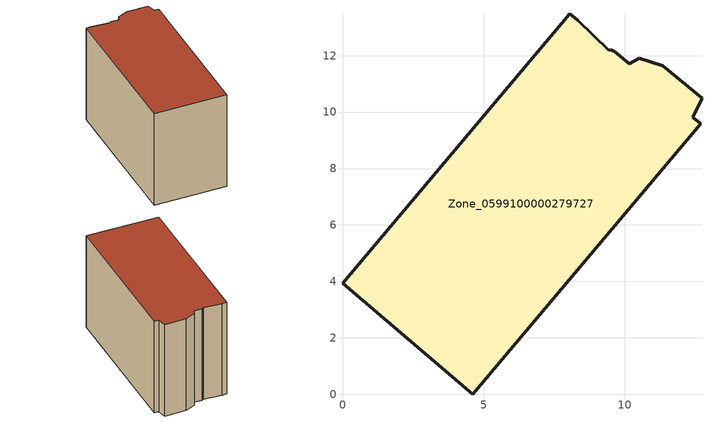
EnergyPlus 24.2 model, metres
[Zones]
Zone_0599100000279727
 floor ground (C_G): 12.74,10.48 12.42,9.82 12.7,9.59 4.62,0 0,3.93 8.05,13.48 8.33,13.25 9.43,12.19 9.48,12.21 9.62,12.16 10.16,11.71 10.51,11.9 11.35,11.65 z0
 wall outside (C_F): 4.62,0 12.7,9.59 12.42,9.82 12.74,10.48 11.35,11.65 10.51,11.9 10.16,11.71 9.62,12.16 9.48,12.21 9.43,12.19 8.33,13.25 8.05,13.48 0,3.93 4.62,0 z0:8.52
 roof outside (C_R): 12.42,9.82 12.74,10.48 11.35,11.65 10.51,11.9 10.16,11.71 9.62,12.16 9.48,12.21 9.43,12.19 8.33,13.25 8.05,13.48 0,3.93 4.62,0 12.7,9.59 z8.52
[BUILDING]
Pand.0599100000279727: North Axis=0; Terrain=City; Loads Convergence Tolerance Value=0.04; Temperature Convergence Tolerance Value=0.4; Solar Distribution=FullExterior; Maximum Number of Warmup Days=25; Minimum Number of Warmup Days=1
[Site:Location]
Rotterdam.The.Hague.AP_ZH_NLD Design_Conditions: Latitude=51.96; Longitude=4.45; Time Zone=1; Elevation=-4.5
[SITE:GROUNDTEMPERATURE:BUILDINGSURFACE]
18, 18, 18, 18, 18, 18, 18, 18, 18, 18, 18, 18
[MATERIAL] Thermal Absorptance=0.9; Solar Absorptance=0.7; Visible Absorptance=0.7
Name | Roughness | Thickness | Conductivity | Density | Specific Heat
G.TI.1946-1964 | MediumSmooth | 0.15 | 1 | 540 | 1210
F.TI.1946-1964 | Rough | 0.3 | 0.857143 | 1920 | 840
R.TI.1946-1964 | MediumRough | 0.2 | 0.277778 | 1500 | 1000
[CONSTRUCTION]
C_G: G.TI.1946-1964
C_F: F.TI.1946-1964
C_R: R.TI.1946-1964
[ZONE]
Zone_0599100000279727: Type=1; Multiplier=1; Ceiling Height=Autocalculate; Volume=Autocalculate; Floor Area=autocalculate; Part of Total Floor Area=Yes
[ZONEINFILTRATION:DESIGNFLOWRATE]
Infil_Zone_0599100000279727: Zone or ZoneList or Space or SpaceList=Zone_0599100000279727; Schedule=AlwaysOn; Design Flow Rate Calculation Method=Flow/Area; Flow Rate per Floor Area=0.003; Constant Term Coefficient=1; Temperature Term Coefficient=0; Velocity Term Coefficient=0; Velocity Squared Term Coefficient=0
[HVACTEMPLATE:ZONE:IDEALLOADSAIRSYSTEM]
Zone_0599100000279727: Maximum Heating Supply Air Temperature=50; Minimum Cooling Supply Air Temperature=13; Maximum Heating Supply Air Humidity Ratio=0.0156; Minimum Cooling Supply Air Humidity Ratio=0.0077; Heating Limit=NoLimit; Cooling Limit=NoLimit; Dehumidification Control Type=ConstantSensibleHeatRatio; Cooling Sensible Heat Ratio=0.7; Dehumidification Setpoint=60; Humidification Control Type=None; Humidification Setpoint=30; Outdoor Air Method=None; Outdoor Air Flow Rate per Person=0.00944; Outdoor Air Flow Rate per Zone Floor Area=0; Outdoor Air Flow Rate per Zone=0; Demand Controlled Ventilation Type=None; Outdoor Air Economizer Type=NoEconomizer; Heat Recovery Type=None; Sensible Heat Recovery Effectiveness=0.7; Latent Heat Recovery Effectiveness=0.65
[ZONECONTROL:THERMOSTAT]
ThermostatControl_Zone_0599100000279727: Zone or ZoneList=Zone_0599100000279727; Control Type Schedule=DualSetpointControlType; Control 1=Thermostat_Zone_0599100000279727; Temperature Difference Between Cutout And Setpoint=0
[THERMOSTATSETPOINT:DUALSETPOINT]
Thermostat_Zone_0599100000279727: Heating Setpoint Temperature Schedule=HeatingSetpoint_Zone_0599100000279727; Cooling Setpoint Temperature Schedule=CoolingSetpoint_Zone_0599100000279727
[SCHEDULE:COMPACT]
HeatingSetpoint_Zone_0599100000279727: Through: 12/31, For: AllDays, Until: 24:00, 21
CoolingSetpoint_Zone_0599100000279727: Through: 12/31, For: AllDays, Until: 24:00, 24
DualSetpointControlType: Through: 12/31, For: AllDays, Until: 24:00, 4
AlwaysOn: Through: 12/31, For: AllDays, Until: 24:00, 1
